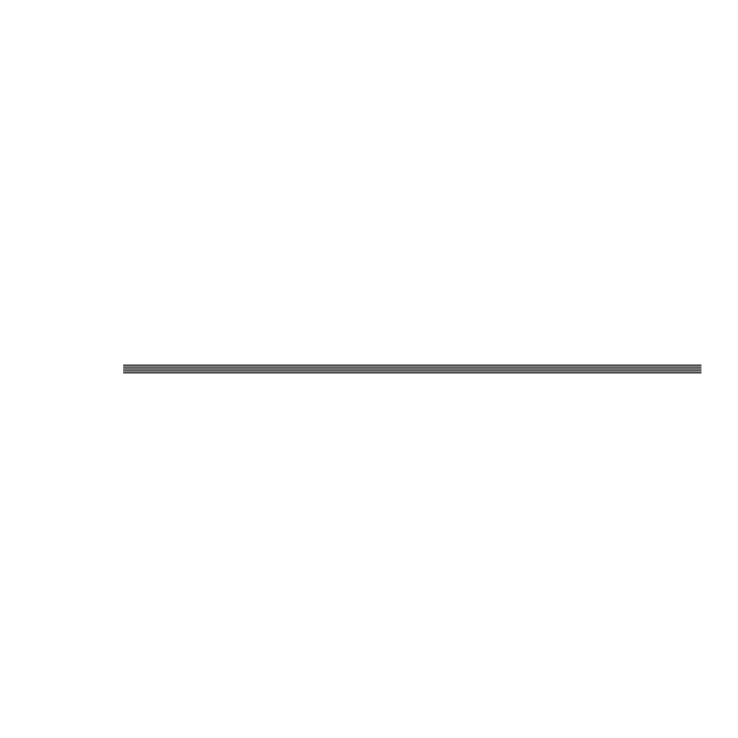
<?xml version="1.0" encoding="UTF-8"?>
<svg xmlns="http://www.w3.org/2000/svg" width="738" height="738" viewBox="0 0 738 738"><rect width="100%" height="100%" fill="white"/><g stroke="black" fill="none" stroke-linecap="round" stroke-linejoin="round"><path stroke-width="1.11" d="M123.532 365.153L701.1 365.153M123.532 367.072L701.1 367.072M123.532 369L701.1 369M123.532 370.928L701.1 370.928M123.532 372.847L701.1 372.847"/></g></svg>
